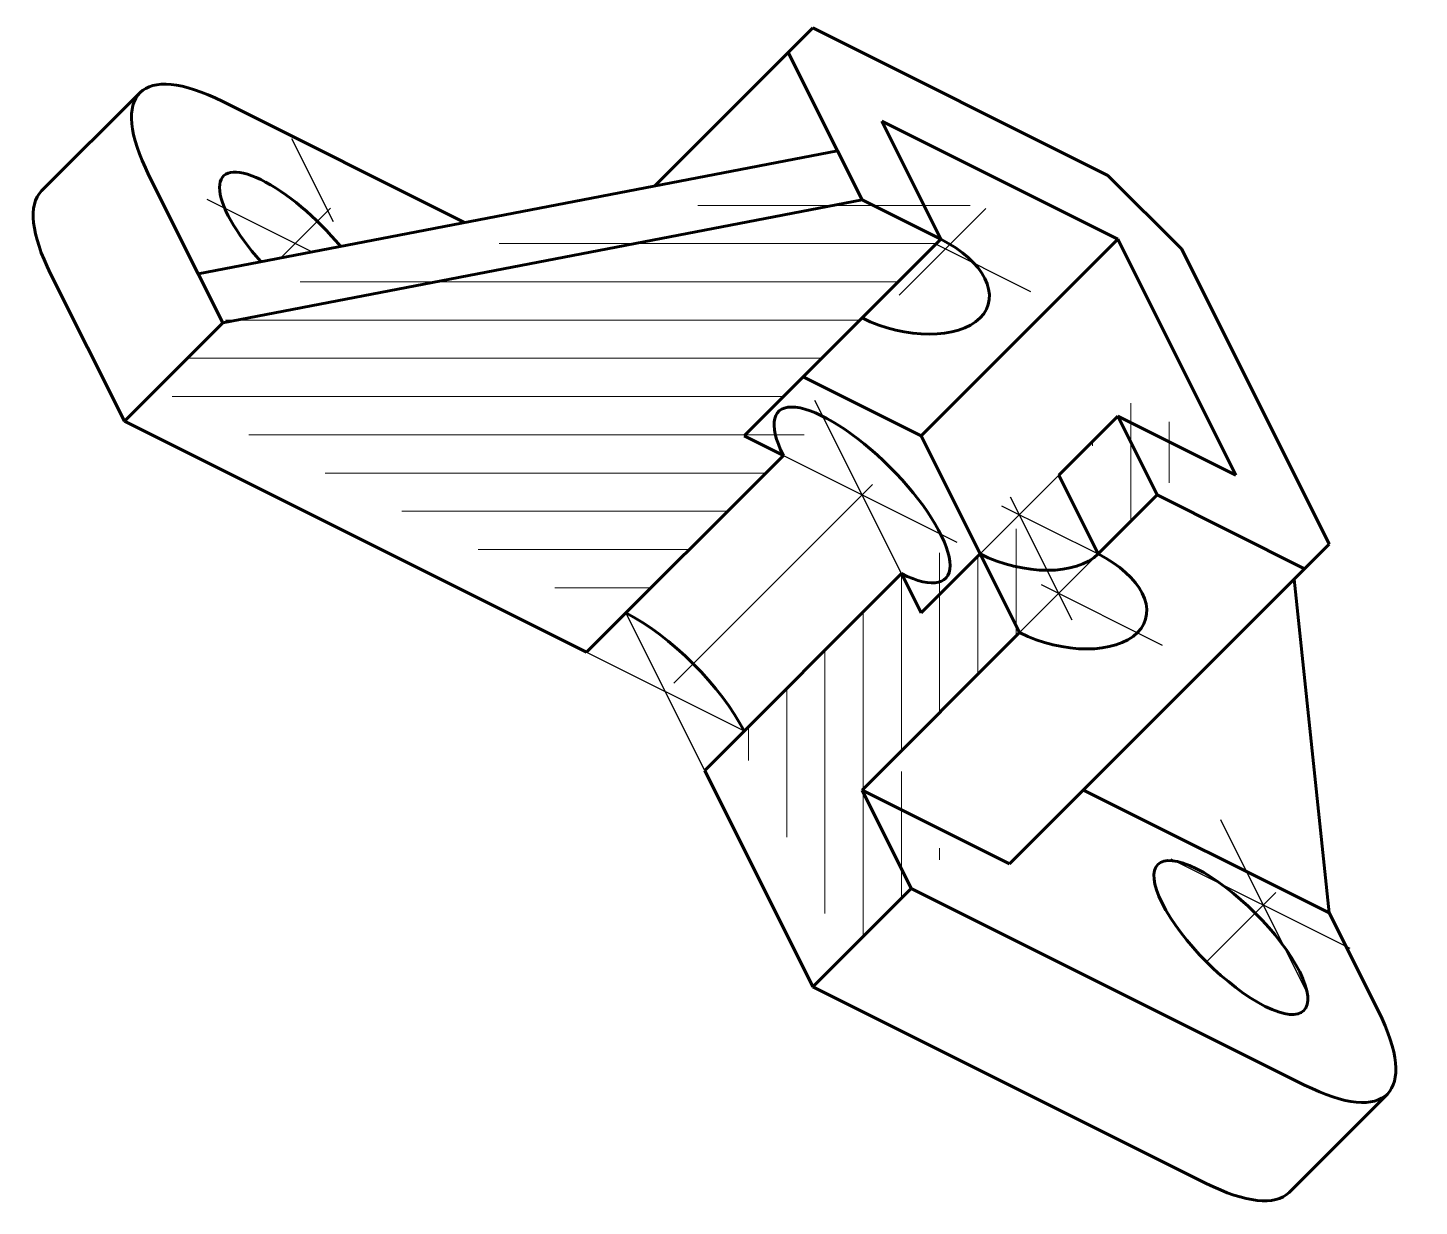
# Model space of a CAD drawing. Header units: millimetres. Extents: x -131.8 to -37.5, y 131.8 to 211.6.
import ezdxf

# ---------------------------------------------------------------- set-up
doc = ezdxf.new("R2010")
doc.units = ezdxf.units.MM
doc.linetypes.add('осевая2', pattern=[28.575, 19.05, -3.175, 3.175, -3.175])
doc.layers.add('1-оси', color=1, linetype='осевая2')
doc.layers.add('PV-21B', color=7, linetype='Continuous', lineweight=60)
doc.layers.add('ШТРИХОВКА', color=7, linetype='Continuous', lineweight=20)

msp = doc.modelspace()

# ---------------------------------------------------------------- hatches: boundary and pattern name
at = {"layer": 'ШТРИХОВКА', "extrusion": (-0.57735, -0.57735, 0.57735)}
h = msp.add_hatch(dxfattribs=at)
h.set_pattern_fill('ANSI31', color=256, angle=15)
h.paths.add_polyline_path([(-186.132, 130.376), (-188.961, 128.743), (-188.961, 161.403), (-194.617, 158.137), (-219.366, 94.858), (-219.366, 78.528), (-186.132, 97.716)])
h = msp.add_hatch(dxfattribs=at)
h.set_pattern_fill('ANSI31', color=256, angle=75)
h.paths.add_polyline_path([(-166.333, 135.275), (-171.99, 138.541), (-171.99, 128.743), (-174.818, 130.376), (-174.818, 97.716), (-159.262, 88.735), (-159.262, 105.065), (-166.333, 109.147)])
h.paths.add_polyline_path([(-166.333, 158.137), (-171.99, 161.403), (-171.99, 151.605), (-166.333, 148.339)])

# ---------------------------------------------------------------- linework, layer by layer
at = {"layer": '1-оси', "extrusion": (-0.57735, -0.57735, 0.57735)}
for p, q in [((-113.922, 204.138, 90.216), (-111.108, 198.51, 87.402)), ((-119.652, 200.032, 86.966), (-112.52, 196.466, 90.533)), ((-111.286, 199.419, 88.133), (-114.648, 196.056, 87.995)), ((-66.867, 199.391, 132.525), (-72.735, 193.523, 120.789)), ((-63.805, 193.749, 129.945), (-70.255, 196.974, 126.72)), ((-72.585, 174.646, 108.647), (-78.455, 186.386, 114.517)), ((-80.585, 182.646, 108.647), (-68.837, 176.772, 114.521)), ((-61.918, 181.312, 125.98), (-67.252, 175.979, 115.314)), ((-74.536, 180.694, 112.745), (-89.347, 165.883, 83.123)), ((-65.8, 179.253, 120.04), (-59.252, 175.979, 123.314)), ((-61.005, 171.485, 117.067), (-65.179, 179.833, 121.241)), ((-59.252, 175.979, 123.314), (-64.585, 170.646, 112.647)), ((-63.11, 173.908, 117.384), (-54.911, 169.808, 121.484)), ((-85.918, 161.312, 81.98), (-91.252, 171.979, 87.314)), ((-93.918, 169.312, 81.98), (-83.252, 163.979, 87.314)), ((-50.962, 157.986, 107.024), (-44.982, 146.026, 101.044)), ((-42.178, 149.235, 107.057), (-54.306, 155.299, 100.993)), ((-47.208, 153.023, 104.362), (-51.902, 148.329, 103.014))]:
    msp.add_line(p, q, dxfattribs=at)
at = {"layer": 'PV-21B'}
for p, q in [((-78.585, 211.646, 139.647), (-80.252, 209.979, 136.314)), ((-58.585, 201.646, 149.647), (-78.585, 211.646, 139.647)), ((-89.299, 200.931, 118.218), (-80.252, 209.979, 136.314)), ((-80.252, 209.979, 136.314), (-76.918, 203.312, 132.98)), ((-124.192, 207.252, 89.647), (-130.858, 200.585, 76.314)), ((-118.585, 206.646, 94.647), (-102.196, 198.451, 102.841)), ((-69.918, 197.312, 133.98), (-73.918, 205.312, 137.98)), ((-73.918, 205.312, 137.98), (-57.918, 197.312, 145.98)), ((-120.252, 194.979, 81.314), (-76.918, 203.312, 132.98)), ((-76.918, 203.312, 132.98), (-75.252, 199.979, 131.314)), ((-120.252, 194.979, 81.314), (-123.585, 201.646, 84.647)), ((-53.585, 196.646, 149.647), (-58.585, 201.646, 149.647)), ((-118.585, 191.646, 79.647), (-75.252, 199.979, 131.314)), ((-75.252, 199.979, 131.314), (-69.918, 197.312, 133.98)), ((-69.918, 197.312, 133.98), (-83.252, 183.979, 107.314)), ((-57.918, 197.312, 145.98), (-71.252, 183.979, 119.314)), ((-57.918, 197.312, 145.98), (-49.918, 181.312, 137.98)), ((-50.252, 189.979, 146.314), (-53.585, 196.646, 149.647)), ((-125.252, 184.979, 66.314), (-130.252, 194.979, 71.314)), ((-118.585, 191.646, 79.647), (-120.252, 194.979, 81.314)), ((-125.252, 184.979, 66.314), (-118.585, 191.646, 79.647)), ((-46.918, 183.312, 142.98), (-50.252, 189.979, 146.314)), ((-71.252, 183.979, 119.314), (-79.252, 187.979, 115.314)), ((-93.918, 169.312, 81.98), (-125.252, 184.979, 66.314)), ((-61.918, 181.312, 125.98), (-57.918, 185.312, 133.98)), ((-57.918, 185.312, 133.98), (-55.252, 179.979, 131.314)), ((-49.918, 181.312, 137.98), (-57.918, 185.312, 133.98)), ((-83.252, 183.979, 107.314), (-80.585, 182.646, 108.647)), ((-67.252, 175.979, 115.314), (-71.252, 183.979, 119.314)), ((-43.585, 176.646, 139.647), (-46.918, 183.312, 142.98)), ((-80.585, 182.646, 108.647), (-93.918, 169.312, 81.98)), ((-59.252, 175.979, 123.314), (-61.918, 181.312, 125.98)), ((-55.252, 179.979, 131.314), (-59.252, 175.979, 123.314)), ((-55.252, 179.979, 131.314), (-45.252, 174.979, 136.314)), ((-45.252, 174.979, 136.314), (-43.585, 176.646, 139.647)), ((-71.252, 171.979, 107.314), (-67.252, 175.979, 115.314)), ((-67.252, 175.979, 115.314), (-64.585, 170.646, 112.647)), ((-85.918, 161.312, 81.98), (-72.585, 174.646, 108.647)), ((-72.585, 174.646, 108.647), (-71.252, 171.979, 107.314)), ((-65.252, 154.979, 96.314), (-45.252, 174.979, 136.314)), ((-43.585, 151.646, 114.647), (-45.966, 174.265, 134.885)), ((-64.585, 170.646, 112.647), (-75.252, 159.979, 91.314)), ((-78.585, 146.646, 74.647), (-85.918, 161.312, 81.98)), ((-75.252, 159.979, 91.314), (-71.918, 153.312, 87.98)), ((-65.252, 154.979, 96.314), (-75.252, 159.979, 91.314)), ((-60.252, 159.979, 106.314), (-43.585, 151.646, 114.647)), ((-71.918, 153.312, 87.98), (-78.585, 146.646, 74.647)), ((-45.252, 139.979, 101.314), (-71.918, 153.312, 87.98)), ((-43.585, 151.646, 114.647), (-40.252, 144.979, 111.314)), ((-51.918, 133.312, 87.98), (-78.585, 146.646, 74.647)), ((-39.645, 139.372, 106.314), (-46.312, 132.706, 92.98))]:
    msp.add_line(p, q, dxfattribs=at)
at = {"layer": 'PV-21B', "extrusion": (0.57735, 0.57735, -0.57735)}
for centre, major_axis, start_param, end_param in [((-113.585, 196.646, 89.647), (-10.607, 10.607), -0.785398, 0.785398), ((-113.585, 196.646, 89.647), (-4.95, 4.95), -1.412328, 1.856492), ((-120.252, 189.979, 76.314), (-10.607, 10.607), -0.785398, 0), ((-72.585, 194.646, 128.647), (5.657, 0, 5.657), -0.785398, 2.356194), ((-61.918, 173.312, 117.98), (5.657, 0, 5.657), -0.785398, 2.356194), ((-50.252, 149.979, 106.314), (-4.95, 4.95), -2.356194, 3.926991), ((-50.252, 149.979, 106.314), (10.607, -10.607), -0.785398, 0.785398), ((-56.918, 143.312, 92.98), (10.607, -10.607), 0, 0.785398)]:
    msp.add_ellipse(centre, major_axis=major_axis, ratio=0.57735, start_param=start_param, end_param=end_param, dxfattribs=at)
at = {"layer": 'PV-21B', "extrusion": (-0.57735, -0.57735, 0.57735)}
for centre, major_axis, start_param, end_param in [((-75.252, 179.979, 111.314), (5.657, -5.657), -0.785398, 3.926991), ((-64.585, 178.646, 120.647), (5.657, 0, 5.657), -2.356194, -0.785398), ((-88.585, 166.646, 84.647), (-5.657, 5.657), -2.356194, -0.785398)]:
    msp.add_ellipse(centre, major_axis=major_axis, ratio=0.57735, start_param=start_param, end_param=end_param, dxfattribs=at)

doc.saveas('drawing.dxf')
